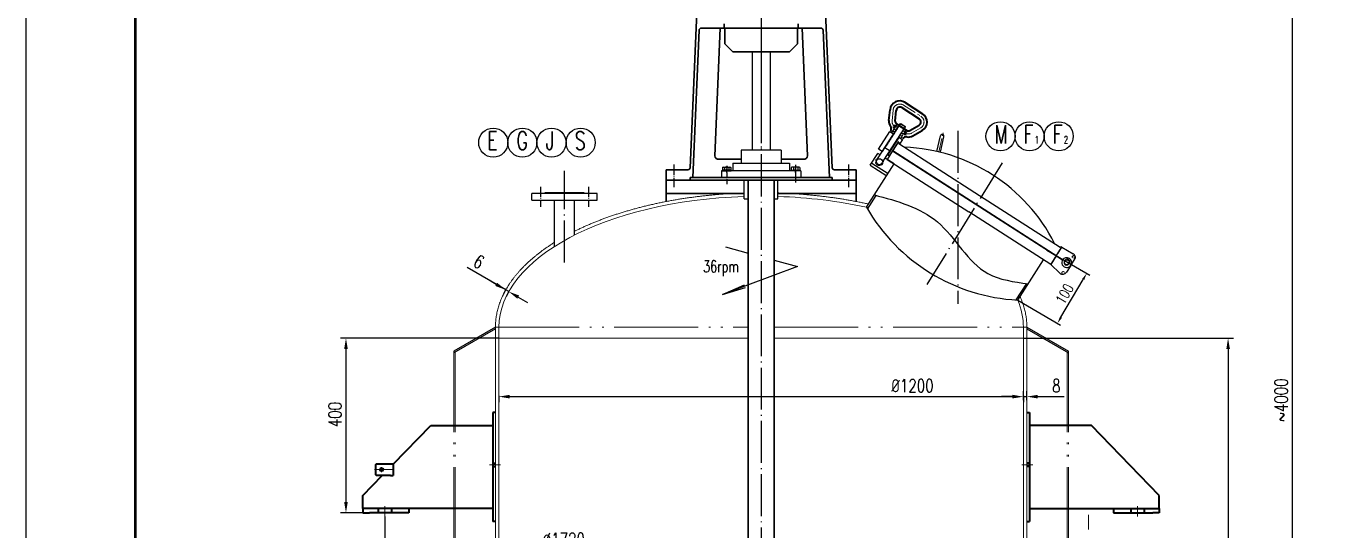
# Model space of a CAD drawing. Extents: x -24492 to -8511, y -379 to 8736.
# Drawn here: x -14451 to -11481, y 5070 to 6224 of the extents above; entities that cross this region are included whole.
import ezdxf

# ---------------------------------------------------------------- set-up
doc = ezdxf.new("R2010")
doc.units = 0
doc.header["$MEASUREMENT"] = 0
for name, pattern in [('ACAD_ISO04W100', [30.5, 24, -3, 0.5, -3]), ('ACAD_ISO05W100', [34, 24, -3, 0.5, -3, 0.5, -3]), ('CENTER', [50.8, 31.75, -6.35, 6.35, -6.35]), ('HIDDEN', [0.375, 0.25, -0.125])]:
    doc.linetypes.add(name, pattern=pattern)
doc.layers.get('0').update_dxf_attribs({"linetype": 'CONTINUOUS'})
doc.layers.get('DEFPOINTS').update_dxf_attribs({"linetype": 'CONTINUOUS'})
for name, color, linetype in [('1中心线', 3, 'ACAD_ISO04W100'), ('3轮廓', 7, 'CONTINUOUS'), ('3轮廓、图框', 7, 'CONTINUOUS'), ('4文字标注', 5, 'CONTINUOUS'), ('6断裂线', 6, 'ACAD_ISO05W100'), ('7虚线', 1, 'HIDDEN'), ('wen', 5, 'CONTINUOUS')]:
    doc.layers.add(name, color=color, linetype=linetype)
for name, color, linetype, lineweight in [('2-中心线', 1, 'ACAD_ISO04W100', 18), ('3-粗直线', 7, 'CONTINUOUS', 40), ('中心线', 3, 'CENTER', 18), ('双点划线', 6, 'ACAD_ISO05W100', 18), ('粗实线', 7, 'CONTINUOUS', 40), ('细实线', 5, 'CONTINUOUS', 18), ('虚线', 6, 'HIDDEN', 18), ('轮廓线', 7, 'CONTINUOUS', 30)]:
    doc.layers.add(name, color=color, linetype=linetype, lineweight=lineweight)
doc.styles.add('样式 2', font='ROMANS.shx', dxfattribs={"width": 0.75, "bigfont": 'hmhz.shx'})
doc.dimstyles.new('1-4 装配总图', dxfattribs={"dimscale": 4, "dimtxt": 3, "dimasz": 2.5, "dimexe": 1.25, "dimexo": 0, "dimgap": 1, "dimtad": 1, "dimdec": 0, "dimdsep": 46, "dimtxsty": '样式 2', "dimcen": 2.5, "dimclrd": 256, "dimclre": 256, "dimclrt": 256, "dimadec": 0, "dimazin": 0, "dimtfac": 1, "dimtdec": 0, "dimtmove": 0, "dimatfit": 1, "dimfxl": 1, "dimtfill": 1, "dimtfillclr": 256, "dimlwd": -1, "dimarcsym": 0})
doc.dimstyles.new('ISO-25', dxfattribs={"dimscale": 4, "dimtxt": 3, "dimasz": 2.5, "dimexe": 1.25, "dimexo": 0, "dimtad": 1, "dimdec": 0, "dimtxsty": '样式 2', "dimcen": 2.5, "dimclrd": 256, "dimclre": 256, "dimclrt": 256, "dimadec": 0, "dimazin": 0, "dimtfac": 1, "dimtdec": 0, "dimtmove": 0, "dimatfit": 3, "dimfxl": 1, "dimarcsym": 0})
doc.dimstyles.new('总图1', dxfattribs={"dimscale": 8, "dimtxt": 3, "dimasz": 2, "dimexe": 1, "dimexo": 0, "dimgap": 1, "dimtad": 1, "dimdec": 4, "dimzin": 11, "dimdsep": 46, "dimtxsty": '样式 2', "dimcen": 0, "dimclrd": 5, "dimclre": 5, "dimclrt": 5, "dimadec": 0, "dimazin": 0, "dimtfac": 0.7, "dimtdec": 4, "dimtmove": 0, "dimatfit": 0, "dimfxl": 1, "dimtolj": 1, "dimtzin": 11, "dimarcsym": 0})

# ---------------------------------------------------------------- blocks, each defined once
blk = doc.blocks.new('*D79')
at = {"layer": '3轮廓', "color": 5, "lineweight": -2}
for p, q in [((-12169.2, 5367.4), (-12169.2, 5387.9)), ((-12161.2, 5367.4), (-12161.2, 5387.9))]:
    blk.add_line(p, q, dxfattribs=at)
at = {"layer": '3轮廓', "color": 5}
for p, q in [((-12194.2, 5375.4), (-12219.2, 5375.4)), ((-12169.2, 5375.4), (-12161.2, 5375.4)), ((-12136.2, 5375.4), (-12076.2, 5375.4))]:
    blk.add_line(p, q, dxfattribs=at)
for points in [[(-12194.2, 5371.3), (-12194.2, 5379.6), (-12169.2, 5375.4)], [(-12136.2, 5379.6), (-12136.2, 5371.3), (-12161.2, 5375.4)]]:
    blk.add_solid(points, dxfattribs=at)
at = {"layer": 'DEFPOINTS', "color": 0}
for p in [(-12169.2, 5367.4), (-12161.2, 5375.4), (-12161.2, 5367.4)]:
    blk.add_point(p, dxfattribs=at)
at = {"layer": '3轮廓', "color": 5, "insert": (-12093.7, 5400.4), "char_height": 30, "attachment_point": 5, "style": '样式 2'}
blk.add_mtext('8', dxfattribs=at)
blk = doc.blocks.new('*D80')
at = {"layer": '3轮廓', "color": 5}
for p, q in [((-13353.6, 5619.8), (-13442.1, 5671.2)), ((-13375.2, 5632.4), (-13396.8, 5644.9)), ((-13346.6, 5615.8), (-13353.6, 5619.8)), ((-13325, 5603.3), (-13303.4, 5590.7))]:
    blk.add_line(p, q, dxfattribs=at)
at = {"layer": '3轮廓', "color": 5, "lineweight": -2}
for p, q in [((-13352.3, 5621.9), (-13359.8, 5609)), ((-13345.4, 5617.9), (-13352.9, 5605))]:
    blk.add_line(p, q, dxfattribs=at)
at = {"layer": '3轮廓', "color": 5}
for points in [[(-13377.3, 5628.8), (-13373.1, 5636), (-13353.6, 5619.8)], [(-13322.9, 5606.9), (-13327.1, 5599.7), (-13346.6, 5615.8)]]:
    blk.add_solid(points, dxfattribs=at)
at = {"layer": 'DEFPOINTS', "color": 0}
for p in [(-13353.6, 5619.8), (-13352.3, 5621.9), (-13345.4, 5617.9)]:
    blk.add_point(p, dxfattribs=at)
at = {"layer": '3轮廓', "color": 5, "insert": (-13414.9, 5684.3), "char_height": 30, "attachment_point": 5, "rotation": 329.8754, "style": '样式 2'}
blk.add_mtext('6{}{{\\H0.7x;}{}}', dxfattribs=at)
blk = doc.blocks.new('*D81')
at = {"layer": '3轮廓', "color": 5, "lineweight": -2}
for p, q in [((-13369.2, 5509.3), (-13731.6, 5509.3)), ((-13658.4, 5109.3), (-13731.6, 5109.3))]:
    blk.add_line(p, q, dxfattribs=at)
at = {"layer": '3轮廓', "color": 5}
blk.add_line((-13719.1, 5484.3), (-13719.1, 5134.3), dxfattribs=at)
for points in [[(-13714.9, 5484.3), (-13723.2, 5484.3), (-13719.1, 5509.3)], [(-13723.2, 5134.3), (-13714.9, 5134.3), (-13719.1, 5109.3)]]:
    blk.add_solid(points, dxfattribs=at)
at = {"layer": 'DEFPOINTS', "color": 0}
for p in [(-13369.2, 5509.3), (-13719.1, 5109.3), (-13658.4, 5109.3)]:
    blk.add_point(p, dxfattribs=at)
at = {"layer": '3轮廓', "color": 5, "insert": (-13744.1, 5334.3), "char_height": 30, "attachment_point": 5, "rotation": 90, "style": '样式 2'}
blk.add_mtext('400', dxfattribs=at)
blk = doc.blocks.new('*D82')
at = {"layer": '4文字标注', "lineweight": -2}
for p, q in [((-13630.2, 5100.9), (-13630.2, 5014.7)), ((-13605.2, 5027.2), (-13164.6, 5027.2))]:
    blk.add_line(p, q, dxfattribs=at)
at = {"layer": '4文字标注'}
blk.add_solid([(-13605.2, 5031.4), (-13605.2, 5023.1), (-13630.2, 5027.2)], dxfattribs=at)
at = {"layer": 'DEFPOINTS', "color": 0}
for p in [(-13630.2, 5100.9), (-13181.9, 4912.9)]:
    blk.add_point(p, dxfattribs=at)
at = {"layer": '4文字标注', "insert": (-13220.6, 5048.5), "char_height": 30, "attachment_point": 5, "style": '样式 2', "bg_fill": 3, "box_fill_scale": 1.25, "bg_fill_color": 256, "bg_fill_true_color": 13158600, "bg_fill_transparency": 0}
blk.add_mtext('%%C1720', dxfattribs=at)
at = {"layer": 'DEFPOINTS', "color": 0}
blk.add_point((-13181.9, 5027.2), dxfattribs=at)
blk = doc.blocks.new('_None')
blk = doc.blocks.new('*U64')
at = {"color": 3, "linetype": 'CENTER'}
blk.add_line((419.9, 127.7), (404.9, 127.7), dxfattribs=at)
at = {"color": 7, "linetype": 'Continuous'}
for p, q in [((413.9, 146.2), (410.9, 146.2)), ((410.9, 146.2), (410.9, 109.2)), ((410.9, 109.2), (413.9, 109.2)), ((413.9, 109.2), (413.9, 146.2))]:
    blk.add_line(p, q, dxfattribs=at)
blk = doc.blocks.new('*D84')
at = {"layer": '3轮廓', "color": 5, "lineweight": -2}
for p, q in [((-13369.2, 5376.9), (-13369.2, 5362.9)), ((-12169.2, 5376.9), (-12169.2, 5362.9))]:
    blk.add_line(p, q, dxfattribs=at)
at = {"layer": '3轮廓', "color": 5}
blk.add_line((-13344.2, 5375.4), (-12194.2, 5375.4), dxfattribs=at)
for points in [[(-13344.2, 5379.6), (-13344.2, 5371.3), (-13369.2, 5375.4)], [(-12194.2, 5371.3), (-12194.2, 5379.6), (-12169.2, 5375.4)]]:
    blk.add_solid(points, dxfattribs=at)
at = {"layer": 'DEFPOINTS', "color": 0}
for p in [(-13369.2, 5376.9), (-12169.2, 5376.9), (-12169.2, 5375.4)]:
    blk.add_point(p, dxfattribs=at)
at = {"layer": '3轮廓', "color": 5, "insert": (-12422.9, 5400.4), "char_height": 30, "attachment_point": 5, "style": '样式 2'}
blk.add_mtext('{{\\fISOCPEUR|b0|i0|c0|p22;%%c}1200}', dxfattribs=at)
blk = doc.blocks.new('*D88')
at = {"layer": '3轮廓', "color": 5, "lineweight": -2}
for p, q in [((-12169.2, 5509.3), (-11688.3, 5509.3)), ((-12169.2, 4009.3), (-11688.3, 4009.3))]:
    blk.add_line(p, q, dxfattribs=at)
at = {"layer": '3轮廓', "color": 5}
blk.add_line((-11700.8, 5484.3), (-11700.8, 4034.3), dxfattribs=at)
for points in [[(-11696.6, 5484.3), (-11704.9, 5484.3), (-11700.8, 5509.3)], [(-11704.9, 4034.3), (-11696.6, 4034.3), (-11700.8, 4009.3)]]:
    blk.add_solid(points, dxfattribs=at)
at = {"layer": 'DEFPOINTS', "color": 0}
for p in [(-12169.2, 5509.3), (-12169.2, 4009.3), (-11700.8, 4009.3)]:
    blk.add_point(p, dxfattribs=at)
at = {"layer": '3轮廓', "color": 5, "insert": (-11725.8, 4782.3), "char_height": 30, "attachment_point": 5, "rotation": 90, "style": '样式 2'}
blk.add_mtext('1500', dxfattribs=at)
blk = doc.blocks.new('*D89')
at = {"layer": '3轮廓', "color": 5, "lineweight": -2}
for p, q in [((-12716.9, 7230.7), (-11541.8, 7230.7)), ((-12505.3, 3503.3), (-11541.8, 3503.3))]:
    blk.add_line(p, q, dxfattribs=at)
at = {"layer": '3轮廓', "color": 5}
blk.add_line((-11554.3, 7205.7), (-11554.3, 3528.3), dxfattribs=at)
for points in [[(-11550.1, 7205.7), (-11558.5, 7205.7), (-11554.3, 7230.7)], [(-11558.5, 3528.3), (-11550.1, 3528.3), (-11554.3, 3503.3)]]:
    blk.add_solid(points, dxfattribs=at)
at = {"layer": 'DEFPOINTS', "color": 0}
for p in [(-12716.9, 7230.7), (-12505.3, 3503.3), (-11554.3, 3503.3)]:
    blk.add_point(p, dxfattribs=at)
at = {"layer": '3轮廓', "color": 5, "insert": (-11579.3, 5367), "char_height": 30, "attachment_point": 5, "rotation": 90, "style": '样式 2'}
blk.add_mtext('~4000', dxfattribs=at)
blk = doc.blocks.new('管口符号')
at = {"layer": '4文字标注'}
blk.add_circle((-1249.14, -514.69), 4, dxfattribs=at)
at = {"layer": '4文字标注', "style": '样式 2', "width": 0.7}
for tag, p, height in [('A', (-1250.76, -516.64), 5), ('1', (-1247.74, -516.63), 2)]:
    blk.add_attdef(tag, p, '', height=height, dxfattribs=at)
blk = doc.blocks.new('*D153')
at = {"color": 5, "lineweight": -2}
for p, q in [((-12115.2, 5711), (-12017.3, 5653.6)), ((-12083.2, 5557.1), (-12032.3, 5643.9)), ((-12182.2, 5596.5), (-12084.4, 5539.2))]:
    blk.add_line(p, q, dxfattribs=at)
at = {"color": 5}
for points in [[(-12030, 5642.5), (-12034.6, 5645.2), (-12024.2, 5657.7)], [(-12085.5, 5558.4), (-12080.9, 5555.7), (-12091.3, 5543.3)]]:
    blk.add_solid(points, dxfattribs=at)
at = {"layer": 'DEFPOINTS', "color": 0}
for p in [(-12115.2, 5711), (-12024.2, 5657.7), (-12182.2, 5596.5)]:
    blk.add_point(p, dxfattribs=at)
at = {"color": 5, "insert": (-12075, 5610.6), "char_height": 24, "attachment_point": 5, "rotation": 59.6395, "style": '样式 2'}
blk.add_mtext('\\A1;100{}{{\\H0.7x;}{}}', dxfattribs=at)

msp = doc.modelspace()

# ---------------------------------------------------------------- hatches: boundary and pattern name
at = {"layer": '4文字标注'}
h = msp.add_hatch(dxfattribs=at)
h.set_pattern_fill('ANSI31', color=256, scale=1.4, angle=327.2919197, style=0)
h.set_pattern_definition([(12.29192, (-11207.8775, 3040.492), (-0.9463076, 4.343101), [])])
edge = h.paths.add_edge_path()
edge.add_line((-12454.90325, 5996.85073), (-12458.04684, 5998.8695))
edge.add_spline(control_points=[(-12458.04684, 5998.8695), (-12458.3807, 5998.04111), (-12459.76541, 5995.20423), (-12464.18372, 5991.46155), (-12466.52937, 5985.54172), (-12469.342, 5982.87251), (-12470.48992, 5981.90292)], knot_values=[2.9442463808, 2.9442463808, 2.9442463808, 2.9442463808, 4.8613527119, 9.7835524949, 14.9092047666, 18.0982950546, 18.0982950546, 18.0982950546, 18.0982950546], degree=3, periodic=0)
edge.add_line((-12470.48992, 5981.90292), (-12466.25079, 5979.1806))
edge.add_line((-12466.25079, 5979.1806), (-12454.90325, 5996.85073))
edge = h.paths.add_edge_path()
edge.add_spline(control_points=[(-12448.61068, 5967.85234), (-12448.00048, 5969.70053), (-12446.32782, 5973.92412), (-12441.52641, 5978.65003), (-12440.12835, 5983.90604), (-12438.44223, 5985.70226), (-12438.07184, 5986.0418)], knot_values=[2.9399905692, 2.9399905692, 2.9399905692, 2.9399905692, 7.0684426094, 12.6744620432, 16.9909966911, 18.0838606352, 18.0838606352, 18.0838606352, 18.0838606352], degree=3, periodic=0)
edge.add_line((-12438.07184, 5986.0418), (-12440.76715, 5987.7727))
edge.add_line((-12440.76715, 5987.7727), (-12452.11469, 5970.10257))
edge.add_line((-12452.11469, 5970.10257), (-12448.61068, 5967.85234))

# ---------------------------------------------------------------- linework, layer by layer
at = {"color": 7, "linetype": 'Continuous'}
for p, q in [((-12857.63145, 5900.03228), (-12856.33197, 5900.78253)), ((-12857.63145, 5900.03228), (-12857.63145, 5893.78253)), ((-12838.23248, 5892.10253), (-12857.63145, 5892.10253)), ((-12856.33197, 5900.78253), (-12839.53197, 5900.78253)), ((-12852.78171, 5900.03228), (-12852.78171, 5893.78253)), ((-12843.08223, 5900.03228), (-12843.08223, 5893.78253)), ((-12839.53197, 5900.78253), (-12838.23248, 5900.03228)), ((-12838.23248, 5900.03228), (-12838.23248, 5893.78253)), ((-12698.83197, 5900.78253), (-12700.13145, 5900.03228)), ((-12700.13145, 5900.03228), (-12700.13145, 5893.78253)), ((-12682.03197, 5900.78253), (-12698.83197, 5900.78253)), ((-12695.28171, 5900.03228), (-12695.28171, 5893.78253)), ((-12685.58223, 5900.03228), (-12685.58223, 5893.78253)), ((-12680.73248, 5900.03228), (-12682.03197, 5900.78253)), ((-12680.73248, 5900.03228), (-12680.73248, 5893.78253))]:
    msp.add_line(p, q, dxfattribs=at)
for centre, radius, start, end in [((-12855.20658, 5896.48875), 4.29378, 55.61575253, 124.38424747), ((-12847.93197, 5884.73279), 16.04974, 72.41204623, 107.58795377), ((-12840.65735, 5896.48875), 4.29378, 55.61575253, 124.38424747), ((-12697.70658, 5896.48875), 4.29378, 55.61575253, 124.38424747), ((-12690.43197, 5884.73279), 16.04974, 72.41204623, 107.58795377), ((-12683.15735, 5896.48875), 4.29378, 55.61575253, 124.38424747)]:
    msp.add_arc(centre, radius, start, end, dxfattribs=at)
at = {"layer": '1中心线', "ltscale": 5}
msp.add_line((-12769.18197, 6540.60088), (-12769.18197, 5853.96343), dxfattribs=at)
at = {"layer": '1中心线', "ltscale": 4}
for p, q in [((-12769.18197, 6417.74751), (-12769.18197, 3544.49811)), ((-12319.18197, 5983.97575), (-12319.18197, 5587.90265)), ((-12218.04205, 5910.70954), (-12389.74592, 5632.24519)), ((-13219.18197, 5682.33317), (-13219.18197, 5892.33698))]:
    msp.add_line(p, q, dxfattribs=at)
at = {"layer": '1中心线'}
for p, q in [((-12969.18197, 5906.76068), (-12969.18197, 5854.69365)), ((-12569.18197, 5906.76068), (-12569.18197, 5854.69365)), ((-13274.18197, 5856.08192), (-13274.18197, 5810.08192)), ((-13164.18197, 5856.08192), (-13164.18197, 5810.08192))]:
    msp.add_line(p, q, dxfattribs=at)
at = {"layer": '1中心线', "ltscale": 0.5}
for p, q in [((-12847.93197, 5903.61598), (-12847.93197, 5861.69177)), ((-12690.43197, 5906.35058), (-12690.43197, 5865.29528))]:
    msp.add_line(p, q, dxfattribs=at)
at = {"layer": '2-中心线', "ltscale": 2}
msp.add_line((-13653.63792, 5208.33351), (-13608.54173, 5208.33351), dxfattribs=at)
at = {"layer": '2-中心线'}
msp.add_line((-13637.61178, 5214.19146), (-13637.61178, 5202.78722), dxfattribs=at)
at = {"layer": '3-粗直线'}
for points in [[(-13638.12404, 5195.00018), (-13649.61178, 5195.00018), (-13650.94511, 5196.33351), (-13650.94511, 5220.33351), (-13649.61178, 5221.66685), (-13611.003, 5221.66685)], [(-13617.4499, 5221.66685), (-13611.003, 5221.66685)], [(-13613.59181, 5221.66685), (-13611.003, 5221.66685)], [(-13611.003, 5221.66685), (-13611.003, 5195.00018)], [(-13617.4499, 5195.00018), (-13638.12404, 5195.00018)], [(-13617.4499, 5195.00018), (-13611.003, 5195.00018)]]:
    msp.add_lwpolyline(points, dxfattribs=at)
msp.add_circle((-13637.61178, 5208.33351), 3.8, dxfattribs=at)
at = {"layer": '3轮廓', "lineweight": 30}
for p, q in [((-12906.01671, 6495.48722), (-12931.70637, 5899.48722)), ((-12632.34722, 6495.48722), (-12606.65757, 5899.48722)), ((-12911.13389, 6214.21785), (-12925.68197, 5876.70253)), ((-12863.91766, 6219.00253), (-12906.13853, 6219.00253)), ((-12862.89516, 6219.00253), (-12875.50261, 5926.50958)), ((-12863.91766, 6219.00253), (-12769.18197, 6219.00253)), ((-12853.51766, 6229.00253), (-12853.51766, 6219.00253)), ((-12853.51766, 6219.00253), (-12852.21766, 6219.00253)), ((-12852.21766, 6219.00253), (-12852.21766, 6183.38731)), ((-12674.44628, 6219.00253), (-12769.18197, 6219.00253)), ((-12686.14628, 6219.00253), (-12686.14628, 6183.38731)), ((-12684.84628, 6219.00253), (-12686.14628, 6219.00253)), ((-12684.84628, 6229.00253), (-12684.84628, 6219.00253)), ((-12675.46878, 6219.00253), (-12662.86132, 5926.50958)), ((-12674.44628, 6219.00253), (-12632.2254, 6219.00253)), ((-12627.23004, 6214.21785), (-12612.68197, 5876.70253)), ((-12852.21766, 6183.38731), (-12833.83288, 6165.00253)), ((-12686.14628, 6183.38731), (-12704.53106, 6165.00253)), ((-12833.83288, 6165.00253), (-12769.18197, 6165.00253)), ((-12704.53106, 6165.00253), (-12769.18197, 6165.00253)), ((-12865.74603, 5918.70253), (-12814.68197, 5918.70253)), ((-12672.61791, 5918.70253), (-12723.68197, 5918.70253)), ((-12986.68197, 5894.70253), (-12986.68197, 5822.04907)), ((-12986.68197, 5894.70253), (-12936.70173, 5894.70253)), ((-12551.68197, 5894.70253), (-12601.6622, 5894.70253)), ((-12551.68197, 5894.70253), (-12551.68197, 5820.99394)), ((-12986.68197, 5870.70253), (-12551.68197, 5870.70253)), ((-12931.68197, 5876.70253), (-12606.68197, 5876.70253)), ((-12931.68197, 5876.70253), (-12931.68197, 5870.70253)), ((-12606.68197, 5876.70253), (-12606.68197, 5870.70253)), ((-12986.68197, 5840.70253), (-12807.68197, 5840.70253)), ((-12730.68197, 5840.70253), (-12551.68197, 5840.70253))]:
    msp.add_line(p, q, dxfattribs=at)
at = {"layer": '3轮廓', "color": 7}
for p, q in [((-12789.98197, 6163.70253), (-12789.98197, 5939.70253)), ((-12748.38197, 6163.70253), (-12748.38197, 5939.70253)), ((-12723.68197, 5939.70253), (-12814.68197, 5939.70253)), ((-12814.68197, 5939.70253), (-12814.68197, 5910.17759)), ((-12723.68197, 5939.70253), (-12723.68197, 5910.17759)), ((-12769.18197, 5892.10253), (-12860.18197, 5892.10253)), ((-12860.18197, 5892.10253), (-12860.18197, 5876.70253)), ((-12833.93197, 5910.17759), (-12833.93197, 5892.10253)), ((-12833.93197, 5910.17759), (-12704.43197, 5910.17759)), ((-12678.18197, 5892.10253), (-12769.18197, 5892.10253)), ((-12704.43197, 5910.17759), (-12704.43197, 5892.10253)), ((-12678.18197, 5892.10253), (-12678.18197, 5876.70253)), ((-12835.50697, 5876.70253), (-12860.18197, 5876.70253)), ((-12678.18197, 5876.70253), (-12702.85697, 5876.70253))]:
    msp.add_line(p, q, dxfattribs=at)
at = {"layer": '3轮廓'}
for p, q in [((-12501.44333, 5921.78872), (-12451.03924, 6000.2768)), ((-12451.03924, 6000.2768), (-12449.65745, 6000.57788)), ((-12451.03924, 6000.2768), (-12439.25916, 5992.71178)), ((-12449.65745, 6000.57788), (-12439.56024, 5994.09357)), ((-12500.50508, 5941.75596), (-12474.56785, 5982.14482)), ((-12466.57422, 5977.01141), (-12492.51145, 5936.62255)), ((-12489.66324, 5914.2237), (-12439.25916, 5992.71178)), ((-12474.56785, 5982.14482), (-12466.1535, 5976.74123)), ((-12439.25916, 5992.71178), (-12439.56024, 5994.09357)), ((-12366.90418, 5936.60808), (-12358.71768, 5972.15934)), ((-12359.12292, 5934.74895), (-12350.9217, 5970.36414)), ((-12492.09073, 5936.35237), (-12500.50508, 5941.75596)), ((-12485.89644, 5945.99798), (-12474.11635, 5938.43296)), ((-12453.9527, 5968.90602), (-12479.88993, 5928.51716)), ((-12455.72037, 5958.75096), (-12476.52419, 5926.35573)), ((-12455.69617, 5958.14119), (-12468.12443, 5938.7882)), ((-12454.0375, 5957.67024), (-12455.72037, 5958.75096)), ((-12455.69617, 5958.14119), (-12454.05525, 5957.08742)), ((-12454.37342, 5969.1762), (-12445.95907, 5963.77261)), ((-12454.0375, 5957.67024), (-12454.12625, 5954.75612)), ((-12454.05525, 5957.08742), (-12454.12625, 5954.75612)), ((-12452.149, 5953.48635), (-12454.12625, 5954.75612)), ((-12454.12625, 5954.75612), (-12269.55769, 5836.22845)), ((-12445.95907, 5963.77261), (-12452.44338, 5953.6754)), ((-12519.84111, 5905.44702), (-12502.54962, 5932.37292)), ((-12496.95396, 5928.77946), (-12502.54962, 5932.37292)), ((-12464.68507, 5908.05677), (-12485.17388, 5921.21443)), ((-12468.66479, 5937.94676), (-12481.09304, 5918.59377)), ((-12481.09304, 5918.59377), (-12293.87385, 5798.36389)), ((-12476.52419, 5926.35573), (-12480.31065, 5928.78734)), ((-12468.66479, 5937.94676), (-12079.88848, 5688.27938)), ((-12468.12443, 5938.7882), (-12079.33633, 5689.11324)), ((-12461.81367, 5934.73551), (-12462.35403, 5933.89407)), ((-12528.26068, 5809.05829), (-12464.68507, 5908.05677)), ((-12519.42039, 5905.17684), (-12481.97656, 5881.13086)), ((-12516.17824, 5910.22544), (-12478.7344, 5886.17947)), ((-13294.18197, 5825.08192), (-13294.18197, 5840.08192)), ((-13263.18197, 5843.08192), (-13175.18197, 5843.08192)), ((-13263.18197, 5840.08192), (-13263.18197, 5843.08192)), ((-13241.68197, 5719.19964), (-13241.68197, 5825.08192)), ((-13196.68197, 5825.08192), (-13196.68197, 5744.80688)), ((-13175.18197, 5843.08192), (-13175.18197, 5840.08192)), ((-13144.18197, 5825.08192), (-13144.18197, 5840.08192)), ((-12525.60526, 5804.506), (-12505.99393, 5836.15996)), ((-12269.55769, 5836.22845), (-12084.98914, 5717.70078)), ((-12106.65465, 5678.13402), (-12293.87385, 5798.36389)), ((-12093.68604, 5698.32845), (-12081.79814, 5716.84001)), ((-12093.68604, 5698.32845), (-12085.90174, 5710.44998)), ((-12089.90352, 5704.21849), (-12081.25778, 5717.68144)), ((-12082.8987, 5718.73522), (-12084.98914, 5717.70078)), ((-12081.25778, 5717.68144), (-12082.8987, 5718.73522)), ((-12081.25778, 5717.68144), (-12055.47438, 5702.31211)), ((-12182.23192, 5596.53395), (-12123.06263, 5688.67102)), ((-12094.2264, 5697.48701), (-12106.65465, 5678.13402)), ((-12106.65465, 5678.13402), (-12085.80984, 5658.14531)), ((-12094.2264, 5697.48701), (-12106.11429, 5678.97545)), ((-12096.16856, 5694.46272), (-12100.92998, 5687.04835)), ((-12099.9968, 5702.38114), (-12100.53715, 5701.5397)), ((-12073.24193, 5687.58624), (-12074.86301, 5685.06193)), ((-12060.62936, 5675.77869), (-12070.57602, 5660.28997)), ((-12065.60723, 5679.11798), (-12063.98615, 5681.64229)), ((-12059.96831, 5676.80805), (-12051.38291, 5690.17704)), ((-12185.70568, 5596.67656), (-12161.50754, 5634.35735))]:
    msp.add_line(p, q, dxfattribs=at)
for centre, radius in [((-12498.62895, 5913.21686), 6.77415), ((-12069.70372, 5682.91744), 5.5)]:
    msp.add_circle(centre, radius, dxfattribs=at)
at = {"layer": '3轮廓', "lineweight": 30}
for centre, radius, start, end in [((-12906.13853, 6214.00253), 5, 90, 177.53188209), ((-12632.2254, 6214.00253), 5, 2.46811791, 90), ((-12865.74603, 5928.70253), 10, 192.66767387, 270), ((-12672.61791, 5928.70253), 10, 270, 347.33232613), ((-12936.70173, 5899.70253), 5, 270, 357.53188209), ((-12601.6622, 5899.70253), 5, 182.46811791, 270)]:
    msp.add_arc(centre, radius, start, end, dxfattribs=at)
at = {"layer": '3轮廓'}
for centre, radius, start, end in [((-12354.74578, 5971.58272), 4.00151, 345.4600927, 168.60466168), ((-12457.29811, 5543.88339), 403, 26.88064542, 87.70319397), ((-12069.95715, 5682.49378), 11.49367, 144.79006225, 330.35111721), ((-12070.30585, 5681.99282), 11.5, 327.2919197, 146.73553572), ((-12070.23512, 5682.08996), 5.5, 147.2919197, 327.2919197), ((-12068.61404, 5684.61426), 5.5, 327.2919197, 147.2919197), ((-12058.67324, 5694.4763), 8.4636, 329.47127946, 67.79294342), ((-12079.1348, 5665.90786), 10.23784, 229.30765943, 326.71950951)]:
    msp.add_arc(centre, radius, start, end, dxfattribs=at)
at = {"layer": '3轮廓、图框'}
for p, q in [((-12807.68197, 5828.18829), (-12807.68197, 5870.70253)), ((-12730.68197, 5828.18829), (-12730.68197, 5870.70253)), ((-13144.18197, 5840.08192), (-13294.18197, 5840.08192)), ((-13294.18197, 5825.08192), (-13144.18197, 5825.08192)), ((-12807.68197, 5828.18829), (-12799.18197, 5828.18829)), ((-12739.18197, 5828.18829), (-12730.68197, 5828.18829))]:
    msp.add_line(p, q, dxfattribs=at)
msp.add_arc((-12159.87844, 6020.89097), 424.94536, 209.90040896, 266.98466772, dxfattribs=at)
at = {"layer": '4文字标注'}
for points, knots in [([(-12458.04684, 5998.8695), (-12458.3807, 5998.04111), (-12459.76541, 5995.20423), (-12464.18372, 5991.46155), (-12466.52937, 5985.54172), (-12469.342, 5982.87251), (-12470.48992, 5981.90292)], [2.9442463808, 2.9442463808, 2.9442463808, 2.9442463808, 4.8613527119, 9.7835524949, 14.9092047666, 18.0982950546, 18.0982950546, 18.0982950546, 18.0982950546]), ([(-12438.07184, 5986.0418), (-12438.44223, 5985.70226), (-12440.12835, 5983.90604), (-12441.52641, 5978.65003), (-12446.32782, 5973.92412), (-12448.00048, 5969.70053), (-12448.61068, 5967.85234)], [2.9399905692, 2.9399905692, 2.9399905692, 2.9399905692, 4.0328545133, 8.3493891612, 13.9554085951, 18.0838606352, 18.0838606352, 18.0838606352, 18.0838606352])]:
    msp.add_open_spline(points, degree=3, knots=knots, dxfattribs=at)
msp.add_spline([(-12510.13389, 5837.28491), (-12366.03243, 5775.23954), (-12250.4924, 5657.2577), (-12158.21905, 5633.92625)], degree=3, dxfattribs=at)
at = {"layer": '6断裂线', "ltscale": 10}
for p, q in [((-13377.18197, 5534.30525), (-13472.18197, 5479.45697)), ((-13377.18252, 5530.84083), (-13472.18197, 5475.99287)), ((-12161.18197, 5534.30525), (-12066.18197, 5479.45697)), ((-12161.18142, 5530.84083), (-12066.18197, 5475.99287))]:
    msp.add_line(p, q, dxfattribs=at)
at = {"layer": '7虚线'}
msp.add_circle((-12054.03844, 5695.38801), 3, dxfattribs=at)
at = {"layer": 'wen'}
for p, q in [((-12850.46202, 5718.29682), (-12799.18197, 5704.2337)), ((-12685.98013, 5673.18906), (-12857.30561, 5609.22984)), ((-12739.18197, 5687.77921), (-12685.98013, 5673.18906)), ((-12857.30561, 5609.22984), (-12807.01501, 5631.55744)), ((-12857.30561, 5609.22984), (-12804.68661, 5625.32044))]:
    msp.add_line(p, q, dxfattribs=at)
at = {"layer": '中心线'}
for p, q in [((-12469.69596, 6007.09411), (-12467.30067, 6031.41955)), ((-12443.65326, 6042.86852), (-12403.60098, 6017.14744)), ((-12425.29817, 5978.5824), (-12404.17425, 5990.88053)), ((-12363.00909, 5935.69786), (-12352.60258, 5980.88993)), ((-13365.65874, 5219.30525), (-13390.86779, 5219.30525)), ((-12172.70519, 5219.30525), (-12147.49614, 5219.30525)), ((-11908.18197, 5124.66699), (-11908.18197, 5100.90814))]:
    msp.add_line(p, q, dxfattribs=at)
for centre, radius, start, end in [((-12451.97479, 6029.91043), 15.4, 57.2919197, 174.3763043), ((-12455.76334, 6005.72219), 14, 174.3763043, 237.2919197), ((-12411.92251, 6004.18934), 15.4, 300.2075351, 57.2919197), ((-12432.34204, 5990.68132), 14, 237.2919197, 300.2075351)]:
    msp.add_arc(centre, radius, start, end, dxfattribs=at)
at = {"layer": '双点划线', "color": 6, "linetype": 'ACAD_ISO05W100', "ltscale": 8}
for p, q in [((-13377.18197, 5534.30525), (-12799.18197, 5534.30525)), ((-12739.18197, 5534.30525), (-12161.18197, 5534.30525)), ((-13472.18197, 3934.30525), (-13472.18197, 5479.45697)), ((-13469.18197, 3934.30525), (-13469.18197, 5477.72492)), ((-12069.18197, 3934.30525), (-12069.18197, 5477.72492)), ((-12066.18197, 3934.30525), (-12066.18197, 5479.45697))]:
    msp.add_line(p, q, dxfattribs=at)
at = {"layer": '粗实线'}
for p, q in [((-12476.66227, 6007.78007), (-12474.26698, 6032.10551)), ((-12462.72965, 6006.40815), (-12460.33436, 6030.73359)), ((-12447.43578, 6036.97848), (-12407.38349, 6011.25739)), ((-12439.87075, 6048.75857), (-12399.81846, 6023.03748)), ((-12459.54585, 5999.83215), (-12436.12455, 5984.79127)), ((-12428.8201, 5984.63186), (-12407.69618, 5996.92999)), ((-12421.77623, 5972.53294), (-12400.65231, 5984.83107)), ((-13377.18197, 5339.30525), (-13383.18197, 5339.30525)), ((-12161.18197, 5339.30525), (-12155.18197, 5339.30525)), ((-12155.18197, 5339.30525), (-12155.18197, 5089.30525)), ((-13611.003, 5220.7158), (-13525.18197, 5309.30525)), ((-13525.18197, 5309.30525), (-13383.18197, 5309.30525)), ((-12013.18197, 5309.30525), (-12155.18197, 5309.30525)), ((-11858.18197, 5149.30525), (-12013.18197, 5309.30525)), ((-13383.18197, 5223.30525), (-13377.18197, 5223.30525)), ((-13383.18197, 5215.30525), (-13377.18197, 5215.30525)), ((-12155.18197, 5223.30525), (-12161.18197, 5223.30525)), ((-12155.18197, 5215.30525), (-12161.18197, 5215.30525)), ((-13680.18197, 5149.30525), (-13635.915, 5195.00018)), ((-13680.18197, 5119.30525), (-13680.18197, 5149.30525)), ((-11858.18197, 5119.30525), (-11858.18197, 5149.30525)), ((-13680.18197, 5119.30525), (-13680.18197, 5109.30525)), ((-13383.18197, 5119.30525), (-13680.18197, 5119.30525)), ((-13680.18197, 5109.30525), (-13665.18197, 5109.30525)), ((-13645.18197, 5119.30525), (-13645.18197, 5109.30525)), ((-12155.18197, 5119.30525), (-11858.18197, 5119.30525)), ((-11963.18197, 5119.30525), (-11963.18197, 5109.30525)), ((-11963.18197, 5109.30525), (-11873.18197, 5109.30525)), ((-11923.18197, 5119.30525), (-11923.18197, 5109.30525)), ((-11893.18197, 5119.30525), (-11893.18197, 5109.30525)), ((-11858.18197, 5109.30525), (-11873.18197, 5109.30525)), ((-11858.18197, 5119.30525), (-11858.18197, 5109.30525)), ((-12161.18197, 5089.30525), (-12155.18197, 5089.30525))]:
    msp.add_line(p, q, dxfattribs=at)
for centre, radius, start, end in [((-12451.97479, 6029.91043), 22.4, 57.2919197, 174.3763043), ((-12451.97479, 6029.91043), 8.4, 57.2919197, 174.3763043), ((-12455.76334, 6005.72219), 21, 174.3763043, 214.72519302), ((-12455.76334, 6005.72219), 7, 174.37630429, 237.2919197), ((-12411.92251, 6004.18934), 8.4, 300.2075351, 57.2919197), ((-12411.92251, 6004.18934), 22.4, 300.2075351, 57.2919197), ((-12479.92701, 5988.97475), 8.4, 321.47690442, 34.72519302), ((-12467.13402, 5996.88643), 4.81166, 265.08020552, 12.50878533), ((-12437.51871, 5961.74065), 8.4, 79.85864637, 153.10693497), ((-12435.64639, 5976.66546), 4.81166, 102.07505406, 209.50363387), ((-12432.34204, 5990.68132), 7, 237.2919197, 300.2075351), ((-12432.34204, 5990.68132), 21, 259.85864637, 300.2075351)]:
    msp.add_arc(centre, radius, start, end, dxfattribs=at)
at = {"layer": '细实线', "color": 0}
for p, q in [((-12169.18197, 5534.30525), (-12169.18197, 4270.27681)), ((-12161.18197, 5534.30525), (-12161.18197, 4272.4204)), ((-13377.18197, 5509.30525), (-12799.18197, 5509.30525)), ((-12739.18197, 5509.30525), (-12161.18197, 5509.30525))]:
    msp.add_line(p, q, dxfattribs=at)
for start_param, end_param in [(4.7765997617, 6.2831853072), (4.2991961759, 4.648178199), (3.1415926536, 3.3505387253)]:
    msp.add_ellipse((-12769.18197, 5534.30525), major_axis=(-600, 0), ratio=0.5, start_param=start_param, end_param=end_param, dxfattribs=at)
for points, knots in [([(-12807.68197, 5841.69111), (-12808.89317, 5841.65243), (-12813.60829, 5841.49472), (-12821.82178, 5841.17154), (-12832.31499, 5840.66641), (-12842.78926, 5840.06978), (-12853.24145, 5839.38183), (-12863.66842, 5838.60276), (-12874.06705, 5837.7328), (-12884.43423, 5836.77219), (-12894.76683, 5835.72121), (-12905.06177, 5834.58018), (-12915.31597, 5833.34942), (-12925.52634, 5832.02928), (-12935.68983, 5830.62016), (-12945.8034, 5829.12245), (-12955.86403, 5827.53659), (-12965.86869, 5825.86304), (-12975.81439, 5824.10228), (-12985.69817, 5822.25481), (-12995.51705, 5820.32117), (-13005.26812, 5818.30192), (-13014.94846, 5816.19762), (-13024.55517, 5814.00889), (-13034.08538, 5811.73635), (-13043.53626, 5809.38064), (-13052.90498, 5806.94245), (-13062.18875, 5804.42245), (-13071.38479, 5801.82138), (-13080.49038, 5799.13995), (-13089.50279, 5796.37893), (-13098.41935, 5793.53911), (-13107.2374, 5790.62126), (-13115.95432, 5787.62622), (-13124.56751, 5784.55482), (-13133.07442, 5781.40791), (-13141.47252, 5778.18636), (-13149.75932, 5774.89108), (-13157.93235, 5771.52296), (-13165.98919, 5768.08293), (-13173.92744, 5764.57193), (-13181.74476, 5760.99091), (-13189.32375, 5757.39544), (-13194.28101, 5754.96203), (-13196.68197, 5753.76345)], [777.6968805594, 777.6968805594, 777.6968805594, 777.6968805594, 781.3323230846, 791.8501022452, 802.3561066487, 812.847995939, 823.323437738, 833.7801089903, 844.2156973137, 854.627902358, 865.0144371727, 875.3730295847, 885.7014235874, 895.9973807417, 906.2586815917, 916.4831270941, 926.6685400657, 936.8127666469, 946.9136777868, 956.9691707473, 966.9771706316, 976.9356319362, 986.8425401301, 996.6959132616, 1006.4938035968, 1016.2342992896, 1025.9155260873, 1035.5356490737, 1045.092874452, 1054.5854513702, 1064.0116737917, 1073.3698824148, 1082.6584666425, 1091.8758666071, 1101.020575252, 1110.0911404741, 1119.0861673307, 1128.0043203126, 1136.8443256891, 1145.6049739258, 1154.2851221807, 1162.8836968799, 1171.3996963767, 1179.4501386195, 1179.4501386195, 1179.4501386195, 1179.4501386195]), ([(-12523.65278, 5816.23361), (-12526.79265, 5816.93174), (-12533.1798, 5818.31931), (-12542.84688, 5820.32117), (-12552.66577, 5822.25481), (-12562.54955, 5824.10228), (-12572.49525, 5825.86304), (-12582.49991, 5827.53659), (-12592.56053, 5829.12245), (-12602.6741, 5830.62016), (-12612.8376, 5832.02928), (-12623.04797, 5833.34942), (-12633.30216, 5834.58018), (-12643.5971, 5835.72121), (-12653.92971, 5836.77219), (-12664.29688, 5837.7328), (-12674.69551, 5838.60276), (-12685.12249, 5839.38183), (-12695.57467, 5840.06978), (-12706.04894, 5840.66641), (-12716.54215, 5841.17154), (-12724.75564, 5841.49472), (-12729.47077, 5841.65243), (-12730.68197, 5841.69111)], [491.7956969475, 491.7956969475, 491.7956969475, 491.7956969475, 501.4453088795, 511.4037701841, 521.4117700684, 531.4672630289, 541.5681741688, 551.7124007501, 561.8978137216, 572.122259224, 582.383560074, 592.6795172283, 603.007911231, 613.366503643, 623.7530384577, 634.165243502, 644.6008318254, 655.0575030777, 665.5329448768, 676.024834167, 686.5308385705, 697.0486177312, 700.6840602563, 700.6840602563, 700.6840602563, 700.6840602563]), ([(-13241.68197, 5728.66093), (-13243.22702, 5727.69663), (-13246.94805, 5725.34523), (-13252.77378, 5721.54991), (-13259.11564, 5717.26557), (-13265.31113, 5712.92364), (-13271.35837, 5708.52525), (-13277.25551, 5704.07148), (-13283.00072, 5699.56346), (-13288.59223, 5695.00231), (-13294.02829, 5690.38917), (-13299.30716, 5685.72517), (-13304.42717, 5681.01146), (-13309.38665, 5676.24921), (-13314.18395, 5671.43958), (-13318.81747, 5666.58376), (-13323.28561, 5661.68295), (-13327.58681, 5656.73837), (-13331.71953, 5651.75126), (-13335.68223, 5646.72286), (-13339.47342, 5641.65448), (-13343.0916, 5636.54744), (-13346.5353, 5631.40307), (-13349.80308, 5626.22279), (-13352.89352, 5621.00804), (-13355.80521, 5615.7603), (-13358.53677, 5610.48112), (-13361.08687, 5605.17212), (-13363.4542, 5599.83497), (-13365.63748, 5594.47142), (-13367.63552, 5589.08329), (-13369.44715, 5583.67249), (-13371.07128, 5578.24099), (-13372.50691, 5572.79084), (-13373.75312, 5567.32419), (-13374.80906, 5561.84324), (-13375.67404, 5556.35025), (-13376.34744, 5550.84756), (-13376.82878, 5545.33753), (-13377.11773, 5539.82267), (-13377.18197, 5536.1438), (-13377.18197, 5534.30525)], [1230.9969994831, 1230.9969994831, 1230.9969994831, 1230.9969994831, 1236.4607806421, 1244.2018273961, 1251.8548870695, 1259.419950203, 1266.8971180521, 1274.2866063088, 1281.5887488554, 1288.8040015316, 1295.9329458921, 1302.9762929275, 1309.9348867183, 1316.8097079854, 1323.6018774958, 1330.31265928, 1336.9434636084, 1343.4958496731, 1349.9715279153, 1356.3723619348, 1362.700369917, 1368.9577255095, 1375.1467580808, 1381.2699522976, 1387.3299469562, 1393.3295330159, 1399.2716507838, 1405.1593862169, 1410.9959663155, 1416.7847535984, 1422.5292396651, 1428.2330378662, 1433.8998751173, 1439.5335829089, 1445.1380875741, 1450.7173998881, 1456.2756040812, 1461.8168463484, 1467.3453229456, 1472.8652679562, 1478.3809408157, 1478.3809408157, 1478.3809408157, 1478.3809408157]), ([(-12161.18197, 5534.30525), (-12161.18197, 5536.1438), (-12161.2462, 5539.82267), (-12161.53515, 5545.33753), (-12162.0165, 5550.84756), (-12162.6899, 5556.35025), (-12163.55487, 5561.84324), (-12164.61082, 5567.32419), (-12165.85702, 5572.79084), (-12167.29265, 5578.24099), (-12168.91679, 5583.67249), (-12170.72842, 5589.08329), (-12172.72645, 5594.47142), (-12174.83514, 5599.6517), (-12176.32102, 5603.01595), (-12177.04882, 5604.60497)], [0, 0, 0, 0, 5.5156728595, 11.0356178701, 16.5640944673, 22.1053367346, 27.6635409276, 33.2428532417, 38.8473579069, 44.4810656985, 50.1479029496, 55.8517011506, 61.5961872173, 67.3849745002, 72.6280423667, 72.6280423667, 72.6280423667, 72.6280423667])]:
    msp.add_open_spline(points, degree=3, knots=knots, dxfattribs=at)
at = {"layer": '虚线'}
for p, q in [((-12449.65745, 6000.57788), (-12483.97428, 5947.14049)), ((-12439.56024, 5994.09357), (-12473.87707, 5940.65619))]:
    msp.add_line(p, q, dxfattribs=at)
msp.add_circle((-12078.12578, 5658.7407), 3, dxfattribs=at)
msp.add_arc((-12498.62895, 5913.21686), 9.02206, 108.176447, 6.40739239, dxfattribs=at)
at = {"layer": '轮廓线', "color": 7, "linetype": 'Continuous'}
for p, q in [((-12799.18197, 5870.70253), (-12799.18197, 4204.30525)), ((-12739.18197, 5870.70253), (-12739.18197, 4204.30525))]:
    msp.add_line(p, q, dxfattribs=at)

# ---------------------------------------------------------------- block references
at = {"color": 3, "linetype": 'CENTER', "yscale": 0.5599999999994907, "zscale": 0.5599999999999999}
for p, xscale, rotation in [((-12919.43612, 6123.90588), 0.5599999999994907, 270), ((-12618.92782, 6123.90588), -0.5599999999994907, 89.99999999999966)]:
    msp.add_blockref('*U64', p, dxfattribs=dict(at, xscale=xscale, rotation=rotation))
at = {"layer": '4文字标注'}
for p, xscale, yscale, zscale, values in [((-1812.19007, 10260.50372), 8.333333332499995, 8.333333332499995, 8.333333332499995, {'A': 'M'}), ((-1745.52341, 10260.50372), 8.333333332499995, 8.333333332499995, 8.333333332499995, {'1': '1', 'A': 'F'}), ((-1678.85674, 10260.50372), 8.333333332499995, 8.333333332499995, 8.333333332499995, {'1': '2', 'A': 'F'}), ((-2972.63943, 10246.03205), 8.333333333333325, 8.333333333333325, 8.333333333333325, {'A': 'E'}), ((-2905.97276, 10246.03205), 8.333333333333325, 8.333333333333325, 8.333333333333325, {'A': 'G'}), ((-2839.3061, 10246.03205), 8.333333333333325, 8.333333333333325, 8.333333333333325, {'A': 'J'}), ((-2772.63943, 10246.03205), 8.333333333333325, 8.333333333333325, 8.333333333333325, {'A': 'S'})]:
    msp.add_blockref('管口符号', p, dxfattribs=dict(at, xscale=xscale, yscale=yscale, zscale=zscale)).add_auto_attribs(values)

# ---------------------------------------------------------------- texts
at = {"layer": '4文字标注', "style": '样式 2'}
for s, height, width, p in [('36rpm', 26.666667, 0.7, (-12901.94521, 5660.18394)), ('Ⅰ', 38.88, 0.6, (-12031.01011, 5067.44752))]:
    msp.add_text(s, height=height, dxfattribs=dict(at, width=width)).set_placement(p)

# ---------------------------------------------------------------- dimensions: what is measured, and where the dimension line sits
dim = msp.add_aligned_dim(p1=(-12182.23192, 5596.53395), p2=(-12115.20497, 5710.95919), distance=-105.41151, text='100{}{{\\H0.7x;}{}}', dimstyle='总图1')
dim.commit()
dim.dimension.update_dxf_attribs({"geometry": '*D153', "text_midpoint": (-12075.02009, 5610.57623)})
at = {"layer": '3轮廓'}
dim = msp.add_linear_dim(base=(-11554.30022, 3503.31332), p1=(-12716.88888, 7230.70253), p2=(-12505.34582, 3503.31332), angle=90, text='~4000', dimstyle='1-4 装配总图', override={"dimscale": 10, "dimclrd": 5, "dimclre": 5, "dimclrt": 5, "dimtfill": 0}, dxfattribs=at)
dim.commit()
dim.dimension.update_dxf_attribs({"geometry": '*D89', "text_midpoint": (-11579.30022, 5367.00793)})
dim = msp.add_linear_dim(base=(-13353.55209, 5619.82139), p1=(-13345.4199, 5617.89628), p2=(-13352.33939, 5621.91134), angle=149.87538939, text='6{}{{\\H0.7x;}{}}', dimstyle='1-4 装配总图', override={"dimscale": 10, "dimtxsty": '样式 2', "dimclrd": 5, "dimclre": 5, "dimclrt": 5, "dimtfill": 0}, dxfattribs=at)
dim.commit()
dim.dimension.update_dxf_attribs({"geometry": '*D80', "text_midpoint": (-13427.45777, 5662.70544), "dimtype": 161})
for base, p1, p2, picture, middle in [((-13719.08168, 5109.30525), (-13369.18197, 5509.30525), (-13658.35086, 5109.30525), '*D81', (-13719.08168, 5334.30525)), ((-11700.76337, 4009.30525), (-12169.18197, 5509.30525), (-12169.18197, 4009.30525), '*D88', (-11700.76337, 4782.32885))]:
    dim = msp.add_linear_dim(base=base, p1=p1, p2=p2, angle=90, dimstyle='1-4 装配总图', override={"dimscale": 10, "dimtxsty": '样式 2', "dimclrd": 5, "dimclre": 5, "dimclrt": 5, "dimtfill": 0}, dxfattribs=at)
    dim.commit()
    dim.dimension.update_dxf_attribs({"geometry": picture, "text_midpoint": middle, "dimtype": 160})
dim = msp.add_linear_dim(base=(-12169.18197, 5375.44686), p1=(-13369.18197, 5376.87159), p2=(-12169.18197, 5376.87159), text='{{\\fISOCPEUR|b0|i0|c0|p22;%%c}<>}', dimstyle='1-4 装配总图', override={"dimscale": 10, "dimtxsty": '样式 2', "dimclrd": 5, "dimclre": 5, "dimclrt": 5, "dimtfill": 0}, dxfattribs=at)
dim.commit()
dim.dimension.update_dxf_attribs({"geometry": '*D84', "text_midpoint": (-12422.94144, 5375.44686), "dimtype": 160})
dim = msp.add_linear_dim(base=(-12161.18197, 5375.44686), p1=(-12169.18197, 5367.44686), p2=(-12161.18197, 5367.44686), text='8', dimstyle='1-4 装配总图', override={"dimscale": 10, "dimtxsty": '样式 2', "dimclrd": 5, "dimclre": 5, "dimclrt": 5, "dimtfill": 0}, dxfattribs=at)
dim.commit()
dim.dimension.update_dxf_attribs({"geometry": '*D79', "text_midpoint": (-12093.68197, 5400.44686)})

# ---------------------------------------------------------------- next in the draw order: dimensions: what is measured, and where the dimension line sits
at = {"layer": '4文字标注'}
dim = msp.add_linear_dim(base=(-13181.91825, 5027.24746), p1=(-13630.18197, 5100.90814), p2=(-13181.91825, 4912.91508), text='%%C1720', dimstyle='ISO-25', override={"dimscale": 10, "dimblk2": 'None', "dimsah": 1, "dimse2": 1, "dimsd2": 1, "dimfxl": 1.25, "dimtfill": 1, "dimarcsym": 2}, dxfattribs=at)
dim.commit()
dim.dimension.update_dxf_attribs({"geometry": '*D82', "text_midpoint": (-13220.64418, 5027.24746), "dimtype": 160})

# ---------------------------------------------------------------- next in the draw order: linework, layer by layer
at = {"layer": '3轮廓'}
msp.add_lwpolyline([(-8611.28685, 7931.40926, 6, 6, 0), (-8611.28685, -278.59074, 6, 6, 0), (-14201.28685, -278.59074, 6, 6, 0), (-14201.28685, 7931.40926, 6, 6, 0), (-8611.28685, 7931.40926, 6, 6, 0), (-8611.28685, -278.59074, 0, 0, 0)], format="xyseb", dxfattribs=at)
at = {"layer": '4文字标注'}
msp.add_lwpolyline([(-8511.28685, -378.59074), (-8511.28685, 8031.40926), (-14451.28685, 8031.40926), (-14451.28685, -378.59074)], close=True, dxfattribs=at)
at = {"layer": '中心线'}
msp.add_line((-13630.18197, 5124.66699), (-13630.18197, 5100.90814), dxfattribs=at)
at = {"layer": '粗实线'}
for p, q in [((-13383.18197, 5339.30525), (-13383.18197, 5089.30525)), ((-13575.18197, 5109.30525), (-13665.18197, 5109.30525)), ((-13615.18197, 5119.30525), (-13615.18197, 5109.30525)), ((-13575.18197, 5119.30525), (-13575.18197, 5109.30525)), ((-13377.18197, 5089.30525), (-13383.18197, 5089.30525))]:
    msp.add_line(p, q, dxfattribs=at)
at = {"layer": '细实线', "color": 0}
for p, q in [((-13377.18197, 3984.30525), (-13377.18197, 5534.30525)), ((-13369.18197, 3984.30525), (-13369.18197, 5534.30525))]:
    msp.add_line(p, q, dxfattribs=at)

doc.saveas('drawing.dxf')
